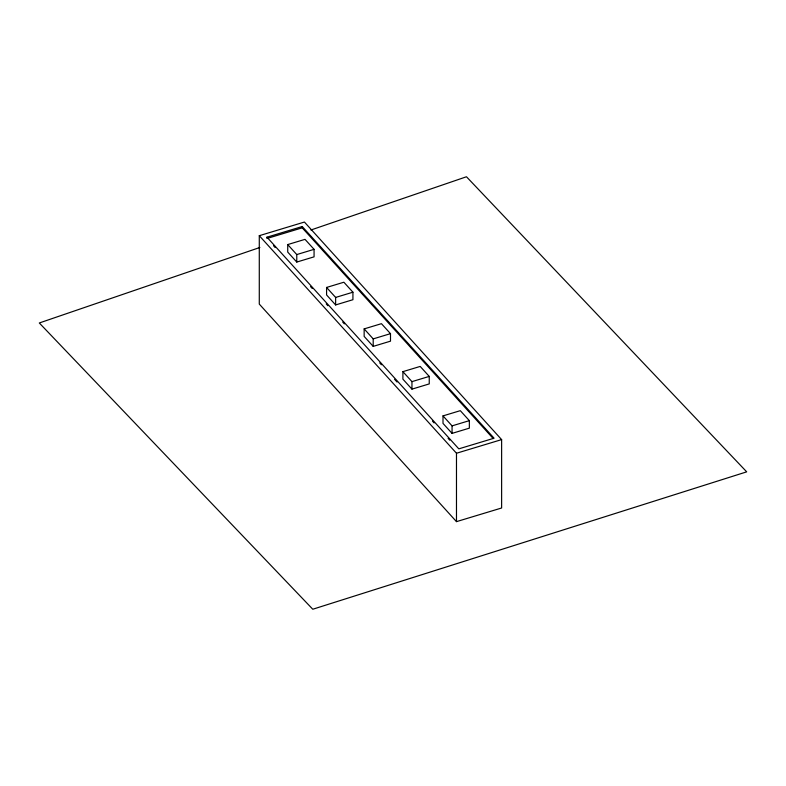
<?xml version="1.0" encoding="UTF-8"?>
<svg xmlns="http://www.w3.org/2000/svg" width="786" height="786" viewBox="0 0 786 786"><rect width="100%" height="100%" fill="white"/><g stroke="black" fill="none" stroke-linecap="round" stroke-linejoin="round"><path stroke-width="1.18" d="M259.852 247.482L39.3 322.977L312.779 609.238L746.7 471.846L466.471 176.762L310.922 230.003M259.282 235.692L304.428 222.045L501.625 439.61L501.625 507.992L456.479 521.639L259.282 304.084L259.282 235.692L456.479 453.247L456.479 521.639M266.955 237.185L302.227 226.535L494.08 438.205L458.808 448.855L266.955 237.185L266.955 238.492L302.227 227.832L493.254 438.588M287.725 244.574L305.017 239.357L314.066 249.339L314.066 256.845L296.774 262.062L287.725 252.08L287.725 244.574L296.774 254.566L296.774 262.062M296.774 254.566L314.066 249.339M326.583 287.45L343.875 282.223L352.924 292.205L352.924 299.712L335.632 304.939L326.583 294.947L326.583 287.45L335.632 297.432L335.632 304.939M335.632 297.432L352.924 292.205M364.154 328.892L381.446 323.675L390.495 333.657L390.495 341.163L373.203 346.38L364.154 336.398L364.154 328.892L373.203 338.884L373.203 346.38M373.203 338.884L390.495 333.657M402.904 371.65L420.196 366.423L429.244 376.406L429.244 383.912L411.952 389.139L402.904 379.157L402.904 371.65L411.952 381.632L411.952 389.139M411.952 381.632L429.244 376.406M442.999 415.892L460.301 410.665L469.35 420.648L469.35 428.154L452.058 433.381L442.999 423.399L442.999 415.892L452.058 425.874L452.058 433.381M452.058 425.874L469.35 420.648M456.479 453.247L501.625 439.61M273.538 245.753L275.188 247.57M310.588 286.635L312.239 288.452M326.239 303.897L327.88 305.715M342.706 322.064L344.356 323.881M379.756 362.945L381.406 364.763M394.582 379.294L397.048 382.025M432.457 421.09L434.108 422.907M448.108 438.352L449.749 440.16M302.227 226.535L302.227 227.832"/></g></svg>
